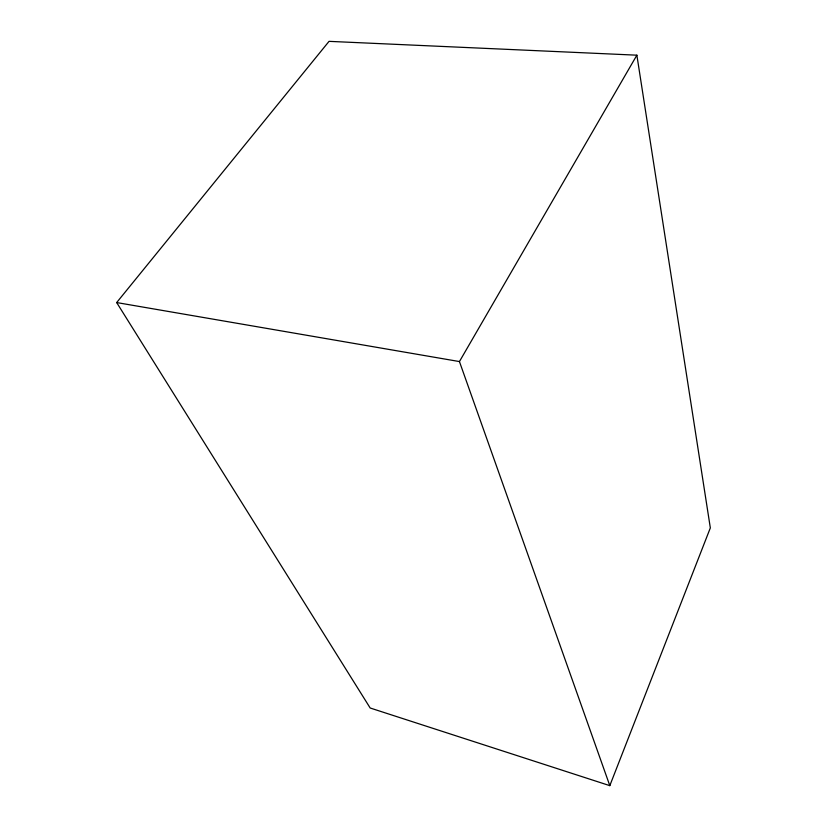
<?xml version="1.0" encoding="UTF-8"?>
<svg xmlns="http://www.w3.org/2000/svg" width="827" height="827" viewBox="0 0 827 827"><rect width="100%" height="100%" fill="white"/><g stroke="black" fill="none" stroke-linecap="round" stroke-linejoin="round"><path stroke-width="1.24" d="M609.809 785.65L710.331 527.915L636.873 55.182L329.043 41.35L116.669 302.558L370.176 708.005L609.809 785.65L459.44 361.564L636.873 55.182M116.669 302.558L459.44 361.564"/></g></svg>
